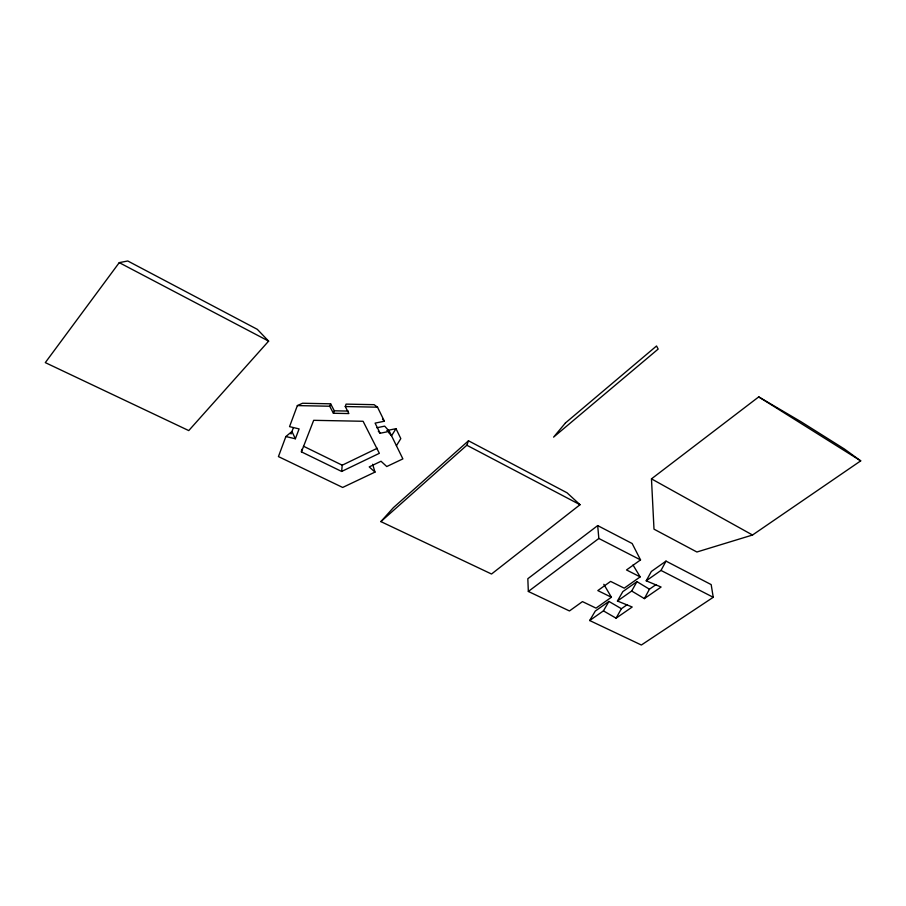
<?xml version="1.0" encoding="UTF-8"?>
<svg xmlns="http://www.w3.org/2000/svg" width="906" height="906" viewBox="0 0 906 906"><rect width="100%" height="100%" fill="white"/><g stroke="black" fill="none" stroke-linecap="round" stroke-linejoin="round"><path stroke-width="1.36" d="M301.732 449.353L301.426 451.868L341.641 471.448L342.219 465.197L377.27 448.266M295.367 438.776L299.105 428.912L289.546 426.635L297.361 405.594L302.536 403.249L330.633 403.816L329.693 406.228L333.408 413.261L348.889 413.566L345.265 406.545L346.081 404.121L374.11 404.676L377.519 407.179L384.393 421.222L375.095 423.125L380.146 433.261L389.376 431.358L402.876 458.889L386.749 466.533L381.041 461.256L369.229 466.896L374.993 472.105L342.661 487.451L278.436 456.59L285.877 436.545L291.959 431.505L295.367 438.776L285.877 436.545M333.408 413.261L334.314 410.803L330.633 403.816M380.882 521.607L466.839 445.242L468.493 440.78L567.043 492.796L580.033 504.71L491.528 574.019L380.882 521.607L393.397 507.654L468.493 440.78M291.019 434.008L293.351 427.791M301.426 451.868L313.68 420.316L363.091 421.279L379.354 453.317L341.641 471.448M589.681 620.531L603.43 610.87L616.08 618.175L632.218 607.009L617.428 601.029L631.686 591.018L644.37 598.606L661.097 587.031L646.205 580.814L660.995 570.429L666.012 561.12L711.176 584.597L713.237 597.292L641.369 645.015L589.681 620.531L595.287 611.063L608.934 601.425L621.403 608.719L627.111 604.744M644.37 598.606L649.443 589.206L656.08 584.585M646.205 580.814L651.357 571.471L666.012 561.12M616.08 618.175L621.403 608.719M631.686 591.018L636.952 581.641L649.443 589.206M617.428 601.029L622.818 591.618L636.952 581.641M603.43 610.87L608.934 601.425M396.409 445.707L400.814 438.606L396.001 428.674L386.839 430.554M396.001 428.674L391.539 435.786L388.719 432.649M119.252 262.638L45.3 362.615L188.754 430.588L268.629 341.12L257.315 329.342L127.769 260.985L119.252 262.638L268.629 341.12M651.471 478.855L758.73 396.896L800.938 421.698L844.392 449.002L860.7 460.871L752.524 535.016L696.895 552.003L653.996 529.161L651.471 478.855L752.524 535.016M611.414 597.247L597.813 590.587L610.599 581.403L624.223 588.175L640.18 576.884L626.51 569.965L640.531 559.908L632.162 543.521L597.688 525.593L527.824 578.719L528.334 591.459L569.455 610.95L582.467 601.607L596.023 608.13L611.414 597.247L603.815 584.313M528.334 591.459L598.843 538.47L597.688 525.593M376.817 427.768L384.665 426.137L389.376 431.358M297.361 405.594L329.693 406.228M345.265 406.545L377.519 407.179M334.314 410.803L348.278 411.086M303.453 446.205L342.219 465.197M598.843 538.47L640.531 559.908M660.995 570.429L713.237 597.292M466.839 445.242L580.033 504.71M758.73 396.896L860.7 460.871M382.513 419.138L384.393 421.222M378.289 431.165L380.146 433.261M633.011 565.004L640.18 576.884M372.649 464.28L374.993 472.105M565.435 422.966L553.589 437.134L658.164 349.07L656.533 345.99L565.435 422.966"/></g></svg>
